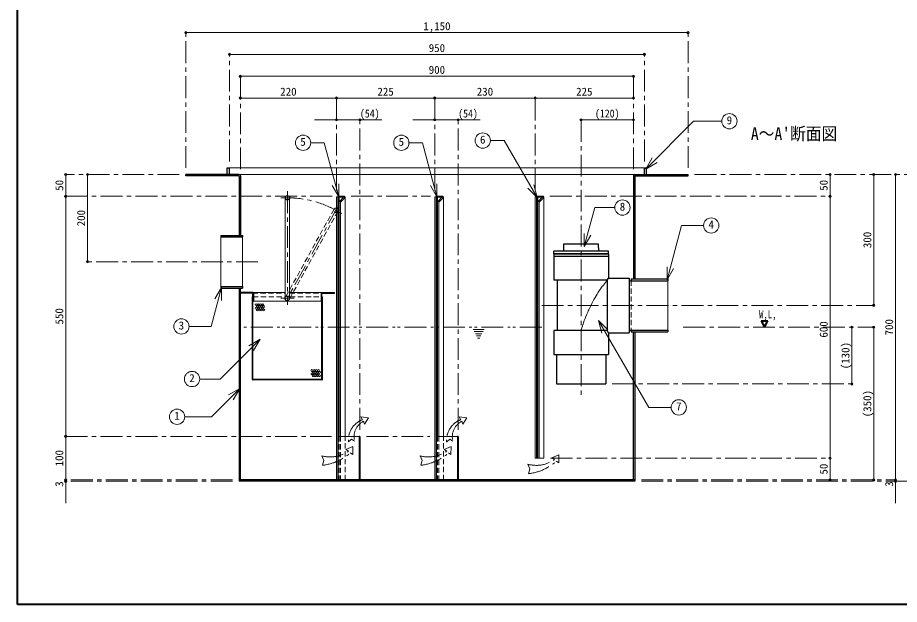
# Model space of a CAD drawing. Units: millimetres at full size, sheet at 1:10. Extents: x -2126 to 1924, y -1326 to 1484.
# Drawn here: x -2126 to -107, y -1326 to 18 of the extents above; entities that cross this region are included whole.
import ezdxf
from ezdxf.enums import TextEntityAlignment as Align

# ---------------------------------------------------------------- set-up
doc = ezdxf.new("R2010")
doc.units = ezdxf.units.MM
doc.header["$LTSCALE"] = 10
doc.header["$PDMODE"] = 32
doc.header["$PDSIZE"] = 5
for name, pattern in [('CHAIN1', [8, 5, -1, 1, -1]), ('DASHED1', [1.8, 1.2, -0.6]), ('DOUBLE_CHAIN1', [8.8, 5, -1, 0.6, -0.6, 0.6, -1])]:
    doc.linetypes.add(name, pattern=pattern)
doc.layers.add('0-0_ﾚｲﾔ1', color=4, linetype='Continuous', lineweight=9)
doc.styles.add('ＭＳ ゴシック', font='')
doc.styles.get('ＭＳ ゴシック').set_extended_font_data('MS Gothic')

msp = doc.modelspace()

# ---------------------------------------------------------------- linework, layer by layer
at = {"layer": '0-0_ﾚｲﾔ1', "color": 1, "lineweight": 40}
for p, q in [((-2126.22, -1325.95), (-2126.22, 1484.05)), ((-423.72, -675.95), (-416.22, -690.95)), ((-423.72, -675.95), (-408.72, -675.95)), ((-416.22, -690.95), (-408.72, -675.95)), ((1923.78, -1325.95), (-2126.22, -1325.95))]:
    msp.add_line(p, q, dxfattribs=at)
at = {"layer": '0-0_ﾚｲﾔ1'}
for p, q in [((-1741.22, -15.95), (-591.22, -15.95)), ((-691.22, -65.95), (-1641.22, -65.95)), ((-1616.22, -115.95), (-716.22, -115.95)), ((-1396.22, -165.95), (-1616.22, -165.95)), ((-1171.22, -165.95), (-1396.22, -165.95)), ((-941.22, -165.95), (-1171.22, -165.95)), ((-716.22, -165.95), (-941.22, -165.95)), ((-1446.22, -215.95), (-1292.47, -215.95)), ((-1221.22, -215.95), (-1067.47, -215.95)), ((-836.22, -215.95), (-716.22, -215.95)), ((-2016.22, -390.95), (-2016.22, -340.95)), ((-1966.22, -340.95), (-1966.22, -540.95)), ((-1641.22, -325.95), (-691.22, -325.95)), ((-1619.22, -340.95), (-713.22, -340.95)), ((-266.22, -390.95), (-266.22, -340.95)), ((-166.22, -340.95), (-166.22, -640.95)), ((-116.22, -340.95), (-116.22, -1040.95)), ((-2016.22, -390.95), (-2016.22, -940.95)), ((-1393.22, -392.45), (-1392.47, -392.45)), ((-1377.47, -392.45), (-1376.22, -392.45)), ((-1376.22, -940.95), (-1376.22, -392.45)), ((-1168.22, -392.45), (-1167.47, -392.45)), ((-1152.47, -392.45), (-1151.22, -392.45)), ((-1151.22, -940.95), (-1151.22, -392.45)), ((-938.22, -392.45), (-937.47, -392.45)), ((-922.47, -392.45), (-921.22, -392.45)), ((-921.22, -990.95), (-921.22, -392.45)), ((-266.22, -390.95), (-266.22, -990.95)), ((-1587.47, -611.45), (-1513.47, -611.45)), ((-1503.47, -611.45), (-1429.47, -611.45)), ((-1585.97, -631.45), (-1430.97, -631.45)), ((-216.22, -820.95), (-216.22, -690.95)), ((-166.22, -690.95), (-166.22, -1040.95)), ((-2016.22, -940.95), (-2016.22, -1040.95)), ((-937.47, -990.95), (-938.22, -990.95)), ((-935.22, -990.95), (-935.97, -990.95)), ((-932.22, -990.95), (-921.22, -990.95)), ((-266.22, -1040.95), (-266.22, -990.95)), ((-2016.22, -1040.95), (-2016.22, -1093.95)), ((-116.22, -1040.95), (-116.22, -1093.95))]:
    msp.add_line(p, q, dxfattribs=at)
at = {"layer": '0-0_ﾚｲﾔ1', "linetype": 'CHAIN1'}
for p, q in [((-1741.22, -325.95), (-1741.22, -15.95)), ((-591.22, -325.95), (-591.22, -15.95)), ((-1641.22, -310.95), (-1641.22, -65.95)), ((-691.22, -310.95), (-691.22, -65.95)), ((-1616.22, -328.95), (-1616.22, -115.95)), ((-716.22, -328.95), (-716.22, -115.95)), ((-1396.22, -377.45), (-1396.22, -165.95)), ((-1171.22, -377.45), (-1171.22, -165.95)), ((-941.22, -377.45), (-941.22, -165.95)), ((-1342.47, -925.95), (-1342.47, -215.95)), ((-1117.47, -925.95), (-1117.47, -215.95)), ((-836.22, -215.95), (-836.22, -855.95)), ((-1756.22, -340.95), (-2016.22, -340.95)), ((-576.22, -340.95), (-66.22, -340.95)), ((-1508.47, -379.45), (-1508.47, -639.45)), ((-2016.22, -390.95), (-1405.97, -390.95)), ((-1493.47, -394.45), (-1523.47, -394.45)), ((-1362.47, -390.95), (-1180.97, -390.95)), ((-907.47, -390.95), (-266.22, -390.95)), ((-1390.23, -409.87), (-1508.47, -624.45)), ((-1410.6, -415.77), (-1384.33, -430.25)), ((-1576.22, -540.95), (-1966.22, -540.95)), ((-1493.47, -624.45), (-1523.47, -624.45)), ((-926.22, -640.95), (-166.22, -640.95)), ((-602.22, -690.95), (-166.22, -690.95)), ((-764.72, -820.95), (-216.22, -820.95)), ((-2016.22, -940.95), (-1407.47, -940.95)), ((-1327.47, -940.95), (-1182.47, -940.95)), ((-906.22, -990.95), (-266.22, -990.95)), ((-1634.22, -1040.95), (-2016.22, -1040.95)), ((-1634.22, -1043.95), (-2016.22, -1043.95)), ((-698.22, -1040.95), (-116.22, -1040.95)), ((-698.22, -1043.95), (-66.22, -1043.95))]:
    msp.add_line(p, q, dxfattribs=at)
at = {"layer": '0-0_ﾚｲﾔ1', "color": 7, "lineweight": 18}
for p, q in [((-688.31, -328.55), (-578.86, -219.1)), ((-514.15, -219.1), (-578.86, -219.1)), ((-1455.23, -268.36), (-1424.34, -268.36)), ((-1391.16, -392.16), (-1424.34, -268.36)), ((-1230.23, -268.36), (-1199.34, -268.36)), ((-1166.16, -392.16), (-1199.34, -268.36)), ((-688.31, -328.55), (-673.31, -302.57)), ((-688.31, -328.55), (-662.33, -313.55)), ((-1391.16, -392.16), (-1391.16, -362.16)), ((-1166.16, -392.16), (-1166.16, -362.16)), ((-1391.16, -392.16), (-1406.16, -366.18)), ((-1166.16, -392.16), (-1181.16, -366.18)), ((-936.78, -393.65), (-957.99, -372.43)), ((-936.78, -393.65), (-944.54, -364.67)), ((-1513.47, -394.45), (-1513.47, -624.45)), ((-1503.47, -394.45), (-1503.47, -624.45)), ((-1396.22, -1040.95), (-1396.22, -392.45)), ((-1393.22, -392.45), (-1396.22, -392.45)), ((-1393.22, -1040.95), (-1393.22, -392.45)), ((-1389.34, -402.58), (-1379.22, -392.45)), ((-1386.78, -404.26), (-1377.09, -394.58)), ((-1379.22, -392.45), (-1377.09, -394.58)), ((-1171.22, -1040.95), (-1171.22, -392.45)), ((-1168.22, -392.45), (-1171.22, -392.45)), ((-1168.22, -1040.95), (-1168.22, -392.45)), ((-1164.34, -402.58), (-1154.22, -392.45)), ((-1161.78, -404.26), (-1152.09, -394.58)), ((-1154.22, -392.45), (-1152.09, -394.58)), ((-941.22, -990.95), (-941.22, -392.45)), ((-938.22, -392.45), (-941.22, -392.45)), ((-938.22, -990.95), (-938.22, -392.45)), ((-934.34, -402.58), (-924.22, -392.45)), ((-931.78, -404.26), (-922.09, -394.58)), ((-924.22, -392.45), (-922.09, -394.58)), ((-1390.22, -404.7), (-1390.22, -940.95)), ((-1387.22, -405.32), (-1387.22, -940.95)), ((-1165.22, -404.7), (-1165.22, -940.95)), ((-1162.22, -405.32), (-1162.22, -940.95)), ((-935.22, -404.7), (-935.22, -990.95)), ((-932.22, -405.32), (-932.22, -990.95)), ((-828.84, -505.91), (-804.99, -416.88)), ((-758.97, -416.88), (-804.99, -416.88)), ((-639.29, -582.49), (-605.92, -457.95)), ((-555.81, -457.95), (-605.92, -457.95)), ((-1661.22, -597.95), (-1661.22, -483.95)), ((-1611.22, -597.95), (-1611.22, -483.95)), ((-828.84, -505.91), (-828.84, -475.91)), ((-828.84, -505.91), (-813.84, -479.93)), ((-639.29, -582.49), (-639.29, -552.49)), ((-639.29, -582.49), (-624.29, -556.51)), ((-637.22, -697.55), (-637.22, -584.35)), ((-1659.48, -599.84), (-1674.48, -625.82)), ((-1659.48, -599.84), (-1659.48, -629.84)), ((-796.37, -675.38), (-775.15, -696.59)), ((-796.37, -675.38), (-788.6, -704.36)), ((-796.37, -675.38), (-681.36, -874.58)), ((-1571.18, -718.56), (-1597.16, -733.56)), ((-1571.18, -718.56), (-1586.18, -744.54)), ((-1617.59, -831.23), (-1643.57, -846.23)), ((-1617.59, -831.23), (-1632.59, -857.21)), ((-629.96, -874.58), (-681.36, -874.58)), ((-1392.47, -940.95), (-1392.47, -1040.95)), ((-1343.97, -940.95), (-1390.97, -940.95)), ((-938.22, -990.95), (-941.22, -990.95)), ((-932.22, -990.95), (-935.22, -990.95))]:
    msp.add_line(p, q, dxfattribs=at)
at = {"layer": '0-0_ﾚｲﾔ1', "color": 5, "lineweight": 25}
for p, q in [((-1741.22, -343.95), (-1741.22, -340.95)), ((-1619.22, -340.95), (-1741.22, -340.95)), ((-1646.22, -340.95), (-1646.22, -325.95)), ((-1646.22, -325.95), (-1641.22, -325.95)), ((-1641.22, -340.95), (-1641.22, -325.95)), ((-713.22, -340.95), (-591.22, -340.95)), ((-691.22, -325.95), (-686.22, -325.95)), ((-691.22, -340.95), (-691.22, -325.95)), ((-686.22, -340.95), (-686.22, -325.95)), ((-591.22, -343.95), (-591.22, -340.95)), ((-1620.72, -343.95), (-1741.22, -343.95)), ((-1619.22, -345.45), (-1619.22, -480.45)), ((-1616.22, -343.95), (-1616.22, -480.45)), ((-716.22, -343.95), (-716.22, -580.45)), ((-713.22, -345.45), (-713.22, -580.45)), ((-711.72, -343.95), (-591.22, -343.95)), ((-1392.47, -392.45), (-1392.47, -940.95)), ((-1390.97, -390.95), (-1377.47, -390.95)), ((-1390.97, -393.2), (-1390.97, -940.95)), ((-1390.22, -392.45), (-1377.47, -392.45)), ((-1377.47, -392.45), (-1377.47, -390.95)), ((-1167.47, -392.45), (-1167.47, -940.95)), ((-1165.97, -390.95), (-1152.47, -390.95)), ((-1165.97, -393.2), (-1165.97, -940.95)), ((-1165.22, -392.45), (-1152.47, -392.45)), ((-1152.47, -392.45), (-1152.47, -390.95)), ((-937.47, -392.45), (-937.47, -990.95)), ((-935.97, -390.95), (-922.47, -390.95)), ((-935.97, -393.2), (-935.97, -990.95)), ((-935.22, -392.45), (-922.47, -392.45)), ((-922.47, -392.45), (-922.47, -390.95)), ((-1661.22, -480.45), (-1611.22, -480.45)), ((-1661.22, -480.45), (-1661.22, -483.95)), ((-1661.22, -483.95), (-1611.22, -483.95)), ((-1611.22, -480.45), (-1611.22, -483.95)), ((-876.22, -500.95), (-876.72, -516.95)), ((-796.22, -500.95), (-876.22, -500.95)), ((-795.72, -516.95), (-796.22, -500.95)), ((-898.72, -522.45), (-898.72, -516.95)), ((-773.72, -516.95), (-898.72, -516.95)), ((-773.72, -522.45), (-898.72, -522.45)), ((-898.72, -523.45), (-898.72, -583.45)), ((-773.72, -523.45), (-898.72, -523.45)), ((-773.72, -522.45), (-773.72, -516.95)), ((-773.72, -523.45), (-773.72, -578.45)), ((-898.72, -528.45), (-773.72, -528.45)), ((-776.22, -583.45), (-898.72, -583.45)), ((-891.22, -583.45), (-891.22, -698.45)), ((-776.22, -583.45), (-773.72, -578.45)), ((-776.22, -583.45), (-776.22, -698.45)), ((-773.72, -578.45), (-726.22, -578.45)), ((-726.22, -578.45), (-726.22, -703.45)), ((-726.22, -584.35), (-637.22, -584.35)), ((-721.22, -580.45), (-637.22, -580.45)), ((-721.22, -580.45), (-721.22, -584.35)), ((-637.22, -580.45), (-637.22, -584.35)), ((-1661.22, -597.95), (-1611.22, -597.95)), ((-1661.22, -597.95), (-1661.22, -601.45)), ((-1661.22, -601.45), (-1611.22, -601.45)), ((-1619.22, -601.45), (-1619.22, -1043.95)), ((-1616.22, -1040.95), (-1616.22, -601.45)), ((-1611.22, -597.95), (-1611.22, -601.45)), ((-1615.97, -611.45), (-1615.97, -612.95)), ((-1587.47, -611.45), (-1615.97, -611.45)), ((-1588.22, -612.95), (-1615.97, -612.95)), ((-1588.47, -621.45), (-1587.47, -621.45)), ((-1588.47, -810.45), (-1588.47, -621.45)), ((-1587.47, -809.95), (-1587.47, -613.7)), ((-1585.97, -612.95), (-1585.97, -631.45)), ((-1430.97, -612.95), (-1430.97, -631.45)), ((-1429.47, -611.45), (-1400.97, -611.45)), ((-1429.47, -809.95), (-1429.47, -613.7)), ((-1429.47, -621.45), (-1428.47, -621.45)), ((-1428.72, -612.95), (-1400.97, -612.95)), ((-1428.47, -810.45), (-1428.47, -621.45)), ((-1400.97, -612.95), (-1400.97, -611.45)), ((-1587.47, -631.45), (-1585.97, -631.45)), ((-1430.97, -631.45), (-1429.47, -631.45)), ((-898.72, -698.45), (-898.72, -753.45)), ((-773.72, -703.45), (-773.72, -753.45)), ((-773.72, -703.45), (-726.22, -703.45)), ((-726.22, -697.55), (-637.22, -697.55)), ((-721.22, -697.55), (-721.22, -701.45)), ((-721.22, -701.45), (-637.22, -701.45)), ((-716.22, -1040.95), (-716.22, -701.45)), ((-713.22, -701.45), (-713.22, -1043.95)), ((-637.22, -697.55), (-637.22, -701.45)), ((-898.72, -753.45), (-773.72, -753.45)), ((-892.72, -753.45), (-892.72, -820.95)), ((-779.72, -753.45), (-779.72, -820.95)), ((-1429.47, -811.45), (-1587.47, -811.45)), ((-1429.97, -810.45), (-1586.97, -810.45)), ((-892.72, -820.95), (-779.72, -820.95)), ((-1390.97, -940.95), (-1392.47, -940.95)), ((-1343.97, -940.95), (-1343.97, -1040.95)), ((-1342.47, -940.95), (-1343.97, -940.95)), ((-1342.47, -940.95), (-1342.47, -1040.95)), ((-1165.97, -940.95), (-1167.47, -940.95)), ((-1118.97, -940.95), (-1118.97, -1040.95)), ((-1117.47, -940.95), (-1118.97, -940.95)), ((-1117.47, -940.95), (-1117.47, -1040.95)), ((-935.97, -990.95), (-937.47, -990.95)), ((-713.22, -1040.95), (-1619.22, -1040.95)), ((-713.22, -1043.95), (-1619.22, -1043.95))]:
    msp.add_line(p, q, dxfattribs=at)
at = {"layer": '0-0_ﾚｲﾔ1', "linetype": 'DASHED1'}
for p, q in [((-1401.84, -420.6), (-1512.84, -622.04)), ((-1393.09, -425.42), (-1504.09, -626.87)), ((-721.22, -584.35), (-721.22, -697.55)), ((-1588.22, -612.95), (-1513.47, -612.95)), ((-1587.47, -621.45), (-1514.47, -621.45)), ((-1514.47, -621.45), (-1514.47, -624.45)), ((-1503.47, -612.95), (-1428.72, -612.95)), ((-1502.47, -621.45), (-1502.47, -624.45)), ((-1502.47, -621.45), (-1429.47, -621.45)), ((-1390.97, -940.95), (-1390.97, -1040.95)), ((-1390.22, -940.95), (-1390.22, -1040.95)), ((-1387.22, -940.95), (-1387.22, -1040.95)), ((-1376.22, -1040.95), (-1376.22, -940.95)), ((-1165.97, -940.95), (-1165.97, -1040.95)), ((-1165.22, -940.95), (-1165.22, -1040.95)), ((-1162.22, -940.95), (-1162.22, -1040.95)), ((-1151.22, -1040.95), (-1151.22, -940.95))]:
    msp.add_line(p, q, dxfattribs=at)
at = {"layer": '0-0_ﾚｲﾔ1', "linetype": 'DOUBLE_CHAIN1'}
for p, q in [((-926.22, -690.95), (-1611.22, -690.95)), ((-1058.22, -695.95), (-1083.22, -695.95)), ((-1060.72, -700.95), (-1080.72, -700.95)), ((-1063.22, -705.95), (-1078.22, -705.95)), ((-1065.72, -710.95), (-1075.72, -710.95)), ((-1068.22, -715.95), (-1073.22, -715.95)), ((-1336.7, -902.78), (-1340.25, -896.36)), ((-1340.25, -896.36), (-1322.59, -898.61)), ((-1111.7, -902.78), (-1115.25, -896.36)), ((-1115.25, -896.36), (-1097.59, -898.61)), ((-1368.88, -953.52), (-1361.77, -947.42)), ((-1354.65, -952.29), (-1361.77, -947.42)), ((-1143.88, -953.52), (-1136.77, -947.42)), ((-1129.65, -952.29), (-1136.77, -947.42)), ((-1374.45, -971.03), (-1358.56, -964.12)), ((-1149.45, -971.03), (-1133.56, -964.12)), ((-1368.88, -975.18), (-1374.45, -971.03)), ((-1143.88, -975.18), (-1149.45, -971.03)), ((-902.78, -990.25), (-886.88, -983.35)), ((-897.2, -994.4), (-902.78, -990.25))]:
    msp.add_line(p, q, dxfattribs=at)
at = {"layer": '0-0_ﾚｲﾔ1', "color": 7, "lineweight": 18}
for points in [[(-936.78, -393.65), (-1012.07, -263.24), (-1043.87, -263.24)], [(-1659.48, -599.84), (-1683.42, -689.18), (-1733.72, -689.18)], [(-1571.18, -718.56), (-1662.26, -809.64), (-1709.43, -809.64)], [(-1617.59, -831.23), (-1682.42, -896.06), (-1743.73, -896.06)], [(-1118.97, -940.95), (-1167.47, -940.95), (-1167.47, -1040.95)]]:
    msp.add_lwpolyline(points, dxfattribs=at)
at = {"layer": '0-0_ﾚｲﾔ1'}
msp.add_lwpolyline([(-776.22, -583.45), (-777.69, -585.24), (-780.23, -588.32), (-782.75, -591.42), (-785.24, -594.55), (-787.68, -597.7), (-790.06, -600.9), (-791.41, -602.78), (-792.82, -604.81), (-795.19, -608.35), (-797.49, -611.95), (-799.71, -615.59), (-801.88, -619.27), (-803.99, -622.99), (-805.2, -625.15), (-806.65, -627.79), (-809.11, -632.36), (-811.51, -636.95), (-813.85, -641.58), (-816.13, -646.23), (-818.35, -650.92), (-819.6, -653.65), (-820.86, -656.43), (-822.96, -661.24), (-824.98, -666.08), (-826.93, -670.96), (-828.79, -675.87), (-830.57, -680.81), (-831.56, -683.69), (-832.02, -685.07), (-832.8, -687.46), (-833.56, -689.85), (-834.31, -692.25), (-835.05, -694.66), (-835.79, -697.06), (-836.22, -698.45)], dxfattribs=at)
at = {"layer": '0-0_ﾚｲﾔ1', "color": 5, "lineweight": 25}
msp.add_lwpolyline([(-773.72, -703.45), (-776.22, -698.45), (-898.72, -698.45)], dxfattribs=at)
at = {"layer": '0-0_ﾚｲﾔ1', "linetype": 'DOUBLE_CHAIN1'}
for points in [[(-1334.23, -906.5), (-1331.9, -913.06), (-1322.59, -898.61)], [(-1109.23, -906.5), (-1106.9, -913.06), (-1097.59, -898.61)], [(-1364.55, -978.89), (-1359.04, -982.75), (-1358.56, -964.12)], [(-1139.55, -978.89), (-1134.04, -982.75), (-1133.56, -964.12)], [(-1429.52, -985.7), (-1425.04, -996.4), (-1428.28, -1007.36)], [(-1204.52, -985.7), (-1200.04, -996.4), (-1203.28, -1007.36)], [(-892.87, -998.12), (-887.36, -1001.97), (-886.88, -983.35)], [(-957.84, -1004.92), (-953.36, -1015.62), (-956.6, -1026.58)]]:
    msp.add_lwpolyline(points, dxfattribs=at)
at = {"layer": '0-0_ﾚｲﾔ1', "color": 7, "lineweight": 18}
for centre in [(-496.65, -219.1), (-1472.73, -268.36), (-1247.73, -268.36), (-1061.37, -263.24), (-741.47, -416.88), (-538.31, -457.95), (-1751.22, -689.18), (-1726.93, -809.64), (-612.46, -874.58), (-1761.23, -896.06)]:
    msp.add_circle(centre, 17.5, dxfattribs=at)
at = {"layer": '0-0_ﾚｲﾔ1', "color": 5, "lineweight": 25}
msp.add_circle((-1508.47, -394.45), 5, dxfattribs=at)
at = {"layer": '0-0_ﾚｲﾔ1', "linetype": 'DASHED1'}
msp.add_circle((-1397.47, -423.01), 5, dxfattribs=at)
at = {"layer": '0-0_ﾚｲﾔ1'}
for centre in [(-1580.12, -639.25), (-1580.12, -647.25), (-1577.62, -643.25), (-1575.12, -639.25), (-1575.12, -647.25), (-1572.62, -643.25), (-1570.12, -639.25), (-1570.12, -647.25), (-1567.62, -643.25), (-1565.12, -639.25), (-1565.12, -647.25), (-1562.62, -643.25), (-1577.62, -651.25), (-1572.62, -651.25), (-1567.62, -651.25), (-1562.62, -651.25), (-1452.51, -790.17), (-1452.51, -798.17), (-1450.01, -794.17), (-1450.01, -802.17), (-1447.51, -790.17), (-1447.51, -798.17), (-1445.01, -794.17), (-1445.01, -802.17), (-1442.51, -790.17), (-1442.51, -798.17), (-1440.01, -794.17), (-1440.01, -802.17), (-1437.51, -790.17), (-1437.51, -798.17), (-1435.01, -794.17), (-1435.01, -802.17)]:
    msp.add_circle(centre, 2, dxfattribs=at)
at = {"layer": '0-0_ﾚｲﾔ1', "color": 5, "lineweight": 25}
for centre, radius, start, end in [((-1619.22, -343.95), 3, 0, 90), ((-713.22, -343.95), 3, 90, 180), ((-1620.72, -345.45), 1.5, 0, 90), ((-711.72, -345.45), 1.5, 90, 180), ((-1390.97, -392.45), 1.5, 90, 180), ((-1390.22, -393.2), 0.75, 90, 180), ((-1165.97, -392.45), 1.5, 90, 180), ((-1165.22, -393.2), 0.75, 90, 180), ((-935.97, -392.45), 1.5, 90, 180), ((-935.22, -393.2), 0.75, 90, 180), ((-1588.22, -613.7), 0.75, 0, 90), ((-1587.47, -612.95), 1.5, 0, 90), ((-1429.47, -612.95), 1.5, 90, 180), ((-1428.72, -613.7), 0.75, 90, 180), ((-1587.47, -810.45), 1, 180, 270), ((-1586.97, -809.95), 0.5, 180, 270), ((-1429.97, -809.95), 0.5, 270, 0), ((-1429.47, -810.45), 1, 270, 0)]:
    msp.add_arc(centre, radius, start, end, dxfattribs=at)
at = {"layer": '0-0_ﾚｲﾔ1', "linetype": 'CHAIN1'}
msp.add_arc((-1508.47, -624.45), 230, 61.14408, 90, dxfattribs=at)
at = {"layer": '0-0_ﾚｲﾔ1', "color": 7, "lineweight": 18}
for centre, radius, start, end in [((-1387.22, -404.7), 3, 135, 180), ((-1162.22, -404.7), 3, 135, 180), ((-932.22, -404.7), 3, 135, 180), ((-1385.72, -405.32), 1.5, 135, 180), ((-1160.72, -405.32), 1.5, 135, 180), ((-930.72, -405.32), 1.5, 135, 180), ((-1508.47, -624.45), 5, 180, 0)]:
    msp.add_arc(centre, radius, start, end, dxfattribs=at)
at = {"layer": '0-0_ﾚｲﾔ1', "linetype": 'DASHED1'}
for radius, start, end in [(6, 180, 0), (5, 0, 180)]:
    msp.add_arc((-1508.47, -624.45), radius, start, end, dxfattribs=at)
at = {"layer": '0-0_ﾚｲﾔ1', "linetype": 'DOUBLE_CHAIN1'}
for centre, radius, start, end in [((-1318.99, -949.59), 50.05, 110.73128, 184.50736), ((-1316.6, -941.8), 39.46, 116.52955, 195.40187), ((-1093.99, -949.59), 50.05, 110.73128, 184.50736), ((-1091.6, -941.8), 39.46, 116.52955, 195.40187), ((-1410.5, -915.27), 72.95, 254.88934, 304.79293), ((-1441.67, -891.8), 116.33, 276.6062, 311.52506), ((-1185.5, -915.27), 72.95, 254.88934, 304.79293), ((-1216.67, -891.8), 116.33, 276.6062, 311.52506), ((-938.82, -934.5), 72.95, 254.88934, 304.79293), ((-969.99, -911.03), 116.33, 276.6062, 311.52506)]:
    msp.add_arc(centre, radius, start, end, dxfattribs=at)
at = {"layer": '0-0_ﾚｲﾔ1', "color": 1}
for p in [(-1741.22, -15.95), (-591.22, -15.95), (-1641.22, -65.95), (-691.22, -65.95), (-1616.22, -115.95), (-716.22, -115.95), (-1616.22, -165.95), (-1396.22, -165.95), (-1171.22, -165.95), (-941.22, -165.95), (-716.22, -165.95), (-1396.22, -215.95), (-1342.47, -215.95), (-1171.22, -215.95), (-1117.47, -215.95), (-836.22, -215.95), (-716.22, -215.95), (-2016.22, -340.95), (-1966.22, -340.95), (-266.22, -340.95), (-166.22, -340.95), (-116.22, -340.95), (-2016.22, -390.95), (-266.22, -390.95), (-1966.22, -540.95), (-166.22, -640.95), (-216.22, -690.95), (-166.22, -690.95), (-216.22, -820.95), (-2016.22, -940.95), (-266.22, -990.95), (-2016.22, -1040.95), (-2016.22, -1043.95), (-266.22, -1040.95), (-166.22, -1040.95), (-116.22, -1040.95), (-116.22, -1043.95)]:
    msp.add_point(p, dxfattribs=at)

# ---------------------------------------------------------------- texts
at = {"layer": '0-0_ﾚｲﾔ1', "color": 7, "style": 'ＭＳ ゴシック'}
for s, p in [('1,150', (-1197.47, -15.95)), ('950', (-1184.97, -65.95)), ('900', (-1184.97, -115.95)), ('220', (-1524.97, -165.95)), ('225', (-1302.47, -165.95)), ('230', (-1074.97, -165.95)), ('225', (-847.47, -165.95)), ('9', (-502.9, -231.6)), ('5', (-1478.98, -280.86)), ('5', (-1253.98, -280.86)), ('6', (-1067.62, -275.74)), ('8', (-747.72, -429.38)), ('4', (-544.56, -470.45)), ('3', (-1757.47, -701.68)), ('2', (-1733.18, -822.14)), ('7', (-618.71, -887.08)), ('1', (-1767.48, -908.56))]:
    msp.add_text(s, height=18.33, dxfattribs=at).set_placement(p, align=Align.BOTTOM_LEFT)
for s, height, width, p in [('(54)', 18.33, 0.9, (-1342.47, -215.95)), ('(54)', 18.33, 0.9, (-1117.47, -215.95)), ('(120)', 18.33, 0.9, (-804.34, -215.95)), ("A～A'断面図", 29.33, 0.9, (-447.47, -270.95)), ('W,L,', 18.33, 0.8, (-428.72, -675.95))]:
    msp.add_text(s, height=height, dxfattribs=dict(at, width=width)).set_placement(p, align=Align.BOTTOM_LEFT)
for s, p in [('50', (-2016.22, -378.45)), ('50', (-266.22, -378.45)), ('200', (-1966.22, -459.7)), ('300', (-166.22, -509.7)), ('550', (-2016.22, -684.7)), ('600', (-266.22, -714.7)), ('700', (-116.22, -709.7)), ('(130)', (-216.22, -787.2)), ('(350)', (-166.22, -897.2)), ('100', (-2016.22, -1009.7)), ('50', (-266.22, -1028.45)), ('3', (-2016.22, -1056.45)), ('3', (-116.22, -1056.45))]:
    msp.add_text(s, height=18.33, rotation=90, dxfattribs=at).set_placement(p, align=Align.BOTTOM_LEFT)

doc.saveas('drawing.dxf')
